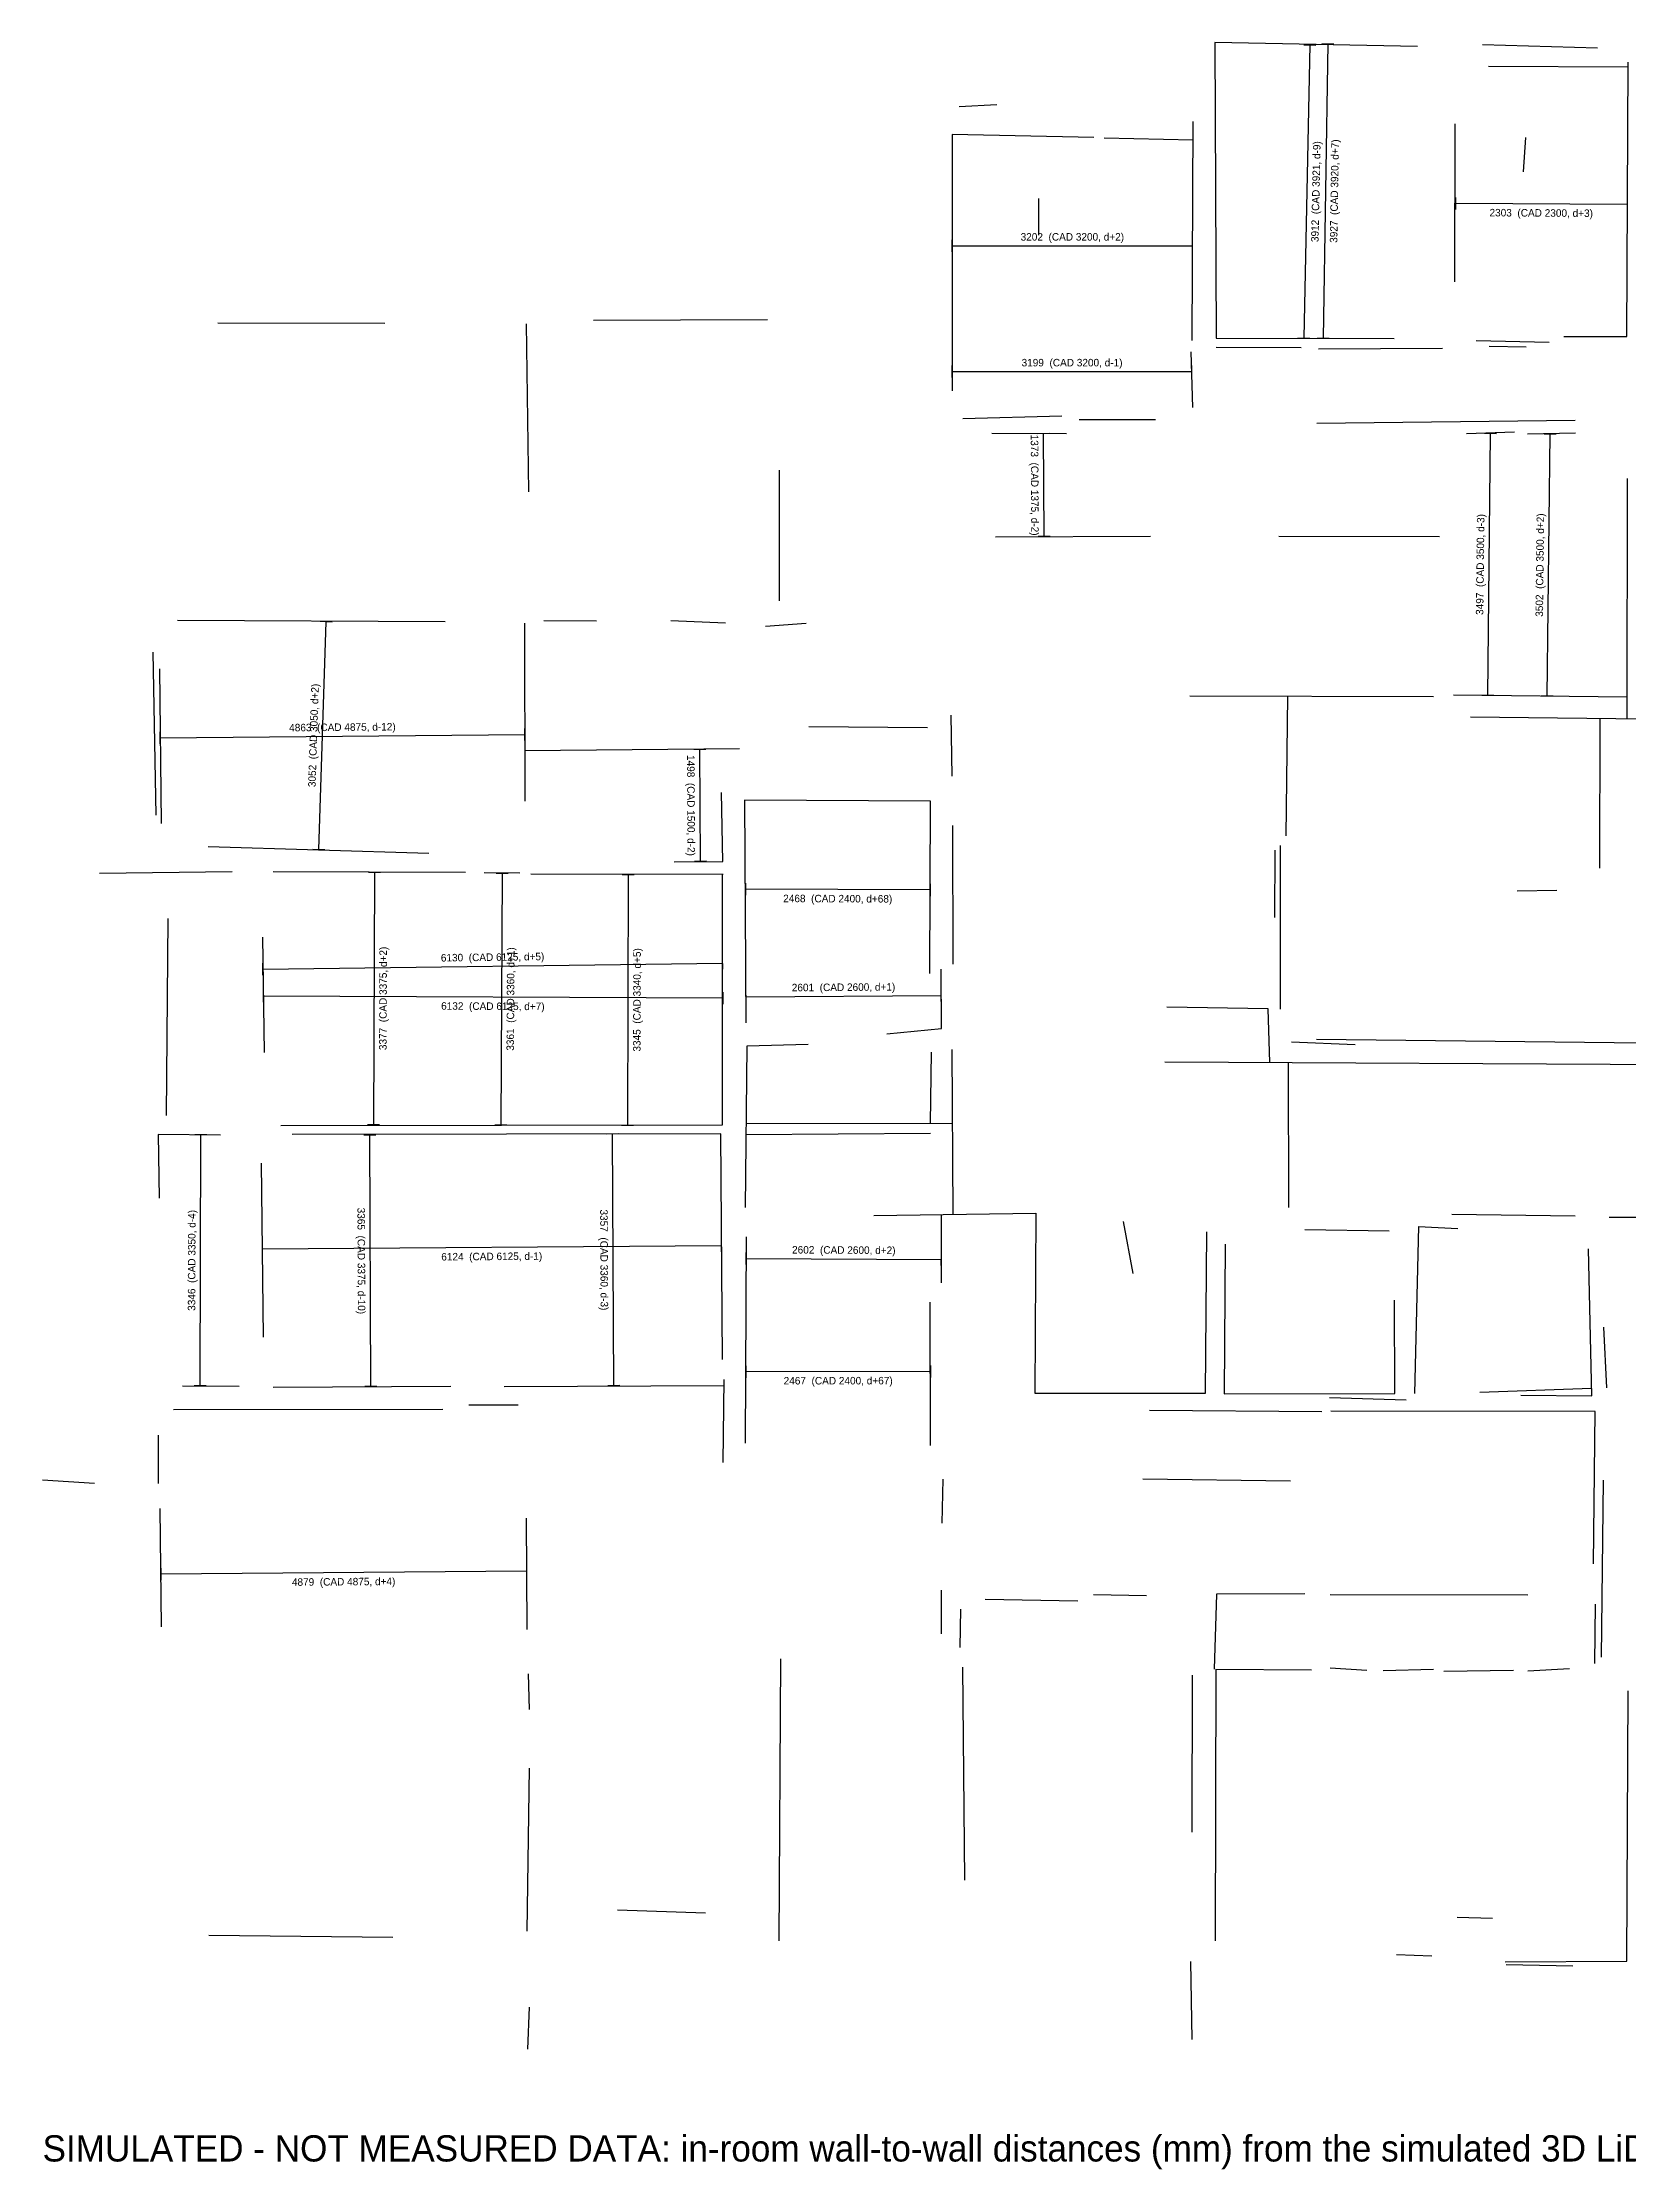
# Model space of a CAD drawing. Header units: metres. Extents: x -20.9 to 16.1, y -15.5 to 13.6.
# Drawn here: x -20.93 to 0.2, y -15.47 to 12.88 of the extents above; entities that cross this region are included whole.
import ezdxf
from ezdxf.enums import TextEntityAlignment as Align

# ---------------------------------------------------------------- set-up
doc = ezdxf.new("R2010")
doc.units = ezdxf.units.M
for name, color, linetype in [('SIM_DIM_BLUE_7_15MM', 5, 'Continuous'), ('SIM_DIM_GREEN_LE7MM', 3, 'Continuous'), ('SIM_DIM_RED_GT15MM', 1, 'Continuous'), ('SIM_NOTE', 1, 'Continuous'), ('SIM_WALL_FACES', 8, 'Continuous')]:
    doc.layers.add(name, color=color, linetype=linetype)

msp = doc.modelspace()

# ---------------------------------------------------------------- linework, layer by layer
at = {"layer": 'SIM_DIM_BLUE_7_15MM'}
for p, q in [((-4.042, 12.853), (-4.125, 8.947)), ((-4.122, 12.854), (-3.962, 12.851)), ((-4.205, 8.948), (-4.045, 8.945)), ((-19.367, 3.534), (-19.368, 3.694)), ((-14.504, 3.58), (-14.506, 3.74)), ((-19.367, 3.614), (-14.505, 3.66)), ((-17.994, 0.252), (-17.994, 0.092)), ((-11.868, 0.142), (-17.994, 0.172)), ((-11.867, 0.222), (-11.868, 0.062)), ((-16.491, -1.682), (-16.651, -1.683)), ((-16.557, -5.035), (-16.571, -1.682)), ((-16.477, -5.035), (-16.637, -5.035))]:
    msp.add_line(p, q, dxfattribs=at)
at = {"layer": 'SIM_DIM_GREEN_LE7MM'}
for p, q in [((-3.886, 12.871), (-3.726, 12.868)), ((-3.806, 12.87), (-3.868, 8.942)), ((-2.103, 10.82), (-2.104, 10.66)), ((0.186, 10.807), (0.185, 10.647)), ((0.186, 10.727), (-2.104, 10.74)), ((-8.812, 10.094), (-8.812, 10.254)), ((-5.607, 10.095), (-5.607, 10.255)), ((-8.812, 10.174), (-5.607, 10.175)), ((-3.948, 8.944), (-3.788, 8.941)), ((-8.811, 8.417), (-8.811, 8.577)), ((-5.615, 8.418), (-5.615, 8.578)), ((-8.811, 8.497), (-5.615, 8.498)), ((-7.513, 7.67), (-7.673, 7.669)), ((-7.586, 6.3), (-7.593, 7.67)), ((-1.555, 7.668), (-1.715, 7.67)), ((-1.674, 4.18), (-1.635, 7.669)), ((-0.759, 7.662), (-0.919, 7.664)), ((-0.879, 4.171), (-0.839, 7.663)), ((-7.506, 6.301), (-7.666, 6.3)), ((-17.251, 2.125), (-17.155, 5.162)), ((-17.075, 5.159), (-17.235, 5.164)), ((-1.594, 4.179), (-1.754, 4.181)), ((-0.799, 4.17), (-0.959, 4.171)), ((-12.095, 3.459), (-12.255, 3.458)), ((-12.167, 1.968), (-12.175, 3.459)), ((-17.171, 2.123), (-17.331, 2.128)), ((-16.591, 1.823), (-16.431, 1.822)), ((-16.511, 1.823), (-16.522, -1.54)), ((-14.887, 1.812), (-14.727, 1.812)), ((-14.807, 1.812), (-14.826, -1.545)), ((-13.207, 1.792), (-13.047, 1.792)), ((-13.127, 1.792), (-13.137, -1.55)), ((-12.087, 1.969), (-12.247, 1.968)), ((-17.998, 0.45), (-18, 0.61)), ((-17.999, 0.53), (-11.87, 0.612)), ((-11.869, 0.532), (-11.871, 0.692)), ((-11.558, 0.081), (-11.559, 0.241)), ((-11.558, 0.161), (-8.959, 0.179)), ((-8.958, 0.099), (-8.959, 0.259)), ((-18.742, -1.679), (-18.902, -1.679)), ((-18.831, -5.025), (-18.822, -1.679)), ((-16.602, -1.539), (-16.442, -1.54)), ((-14.906, -1.545), (-14.746, -1.545)), ((-13.258, -1.667), (-13.418, -1.668)), ((-13.321, -5.023), (-13.338, -1.667)), ((-13.217, -1.55), (-13.057, -1.55)), ((-11.889, -3.076), (-11.888, -3.236)), ((-18.008, -3.121), (-18.007, -3.281)), ((-11.888, -3.156), (-18.007, -3.201)), ((-11.556, -3.407), (-11.555, -3.247)), ((-11.556, -3.327), (-8.955, -3.341)), ((-8.956, -3.421), (-8.955, -3.261)), ((-18.751, -5.025), (-18.911, -5.025)), ((-13.241, -5.022), (-13.401, -5.023)), ((-19.359, -7.455), (-19.358, -7.615)), ((-14.485, -7.497), (-19.359, -7.535)), ((-14.485, -7.417), (-14.484, -7.577))]:
    msp.add_line(p, q, dxfattribs=at)
at = {"layer": 'SIM_DIM_RED_GT15MM'}
for p, q in [((-11.565, 1.675), (-11.565, 1.515)), ((-9.106, 1.586), (-11.565, 1.595)), ((-9.105, 1.666), (-9.106, 1.506)), ((-11.561, -4.757), (-11.561, -4.917)), ((-9.1, -4.755), (-9.099, -4.915)), ((-9.099, -4.835), (-11.561, -4.837))]:
    msp.add_line(p, q, dxfattribs=at)
at = {"layer": 'SIM_WALL_FACES'}
for p, q in [((-2.608, 12.833), (-5.311, 12.885)), ((-5.311, 12.885), (-5.293, 8.943)), ((-0.211, 12.811), (-1.742, 12.856)), ((0.2, 12.554), (-1.665, 12.563)), ((0.179, 8.965), (0.2, 12.624)), ((-8.216, 12.054), (-8.717, 12.028)), ((-8.813, 11.657), (-8.812, 8.241)), ((-6.921, 11.617), (-8.813, 11.657)), ((-5.614, 8.913), (-5.6, 11.833)), ((-2.112, 11.801), (-2.118, 9.695)), ((-5.601, 11.582), (-6.784, 11.608)), ((-1.172, 11.619), (-1.2, 11.16)), ((-7.662, 10.805), (-7.66, 10.317)), ((-16.374, 9.14), (-18.599, 9.145)), ((-14.451, 6.896), (-14.483, 9.135)), ((-11.274, 9.189), (-13.591, 9.178)), ((-5.293, 8.943), (-2.919, 8.938)), ((-4.16, 8.814), (-5.292, 8.818)), ((-2.274, 8.805), (-3.928, 8.798)), ((-1.829, 8.913), (-0.856, 8.889)), ((-1.159, 8.821), (-1.652, 8.833)), ((-0.657, 8.967), (0.179, 8.965)), ((-5.604, 8.019), (-5.624, 8.761)), ((-8.667, 7.873), (-7.349, 7.908)), ((-7.285, 7.667), (-8.281, 7.673)), ((-7.117, 7.857), (-6.1, 7.861)), ((-3.95, 7.809), (-0.509, 7.852)), ((-1.316, 7.69), (-1.956, 7.666)), ((-0.505, 7.676), (-1.143, 7.662)), ((-11.112, 5.439), (-11.11, 7.183)), ((0.184, 3.865), (0.191, 7.071)), ((-8.232, 6.295), (-6.166, 6.305)), ((-4.457, 6.302), (-2.316, 6.299)), ((-15.566, 5.161), (-19.134, 5.177)), ((-14.503, 2.772), (-14.507, 5.142)), ((-13.549, 5.17), (-14.251, 5.173)), ((-11.831, 5.145), (-12.561, 5.175)), ((-10.756, 5.141), (-11.298, 5.098)), ((-19.463, 4.755), (-19.425, 2.585)), ((-19.375, 4.534), (-19.355, 2.474)), ((-5.644, 4.175), (-2.398, 4.165)), ((-4.34, 4.171), (-4.366, 2.31)), ((-2.131, 4.188), (0.185, 4.162)), ((-9.14, 3.748), (-10.722, 3.763)), ((-8.828, 3.916), (-8.814, 3.102)), ((2.169, 3.84), (-1.905, 3.892)), ((-0.18, 3.87), (-0.184, 1.879)), ((-11.647, 3.467), (-14.504, 3.441)), ((-11.868, 1.964), (-11.883, 2.884)), ((-11.58, 2.782), (-11.559, -0.184)), ((-9.1, 2.769), (-11.58, 2.782)), ((-9.108, 0.472), (-9.1, 2.769)), ((-8.808, 2.448), (-8.802, 0.597)), ((-18.728, 2.168), (-15.785, 2.076)), ((-4.51, 1.22), (-4.504, 2.115)), ((-4.441, 2.181), (-4.44, -0.002)), ((-18.408, 1.827), (-20.174, 1.805)), ((-15.296, 1.821), (-17.862, 1.829)), ((-14.573, 1.811), (-15.049, 1.813)), ((-11.865, 1.792), (-14.428, 1.799)), ((-12.515, 1.961), (-11.868, 1.964)), ((-11.873, -1.544), (-11.873, 1.792)), ((-1.279, 1.575), (-0.754, 1.582)), ((-19.264, 1.205), (-19.284, -1.421)), ((-18.003, 0.955), (-17.982, -0.582)), ((-8.955, -0.259), (-8.959, 0.532)), ((-4.599, 0.001), (-5.949, 0.022)), ((-4.579, -0.715), (-4.599, 0.001)), ((-9.68, -0.332), (-8.955, -0.259)), ((-11.549, -0.497), (-11.568, -2.649)), ((-10.728, -0.474), (-11.549, -0.497)), ((-8.815, -0.542), (-8.802, -2.738)), ((-4.29, -0.438), (-3.442, -0.476)), ((-3.956, -0.404), (1.263, -0.463)), ((-9.098, -1.522), (-9.088, -0.577)), ((2.183, -0.751), (-5.975, -0.708)), ((-4.334, -0.717), (-4.33, -2.648)), ((-19.393, -1.674), (-19.38, -2.524)), ((-18.562, -1.682), (-19.393, -1.674)), ((-17.758, -1.554), (-11.873, -1.544)), ((-11.894, -1.667), (-17.609, -1.673)), ((-11.871, -4.675), (-11.894, -1.667)), ((-9.1, -1.659), (-11.559, -1.68)), ((-11.558, -1.528), (-8.809, -1.521)), ((-18.021, -2.055), (-17.995, -4.376)), ((-9.853, -2.753), (-7.694, -2.723)), ((-8.955, -3.652), (-8.955, -2.741)), ((-7.694, -2.723), (-7.708, -5.124)), ((-6.531, -2.835), (-6.405, -3.527)), ((-2.151, -2.736), (-0.51, -2.758)), ((-0.054, -2.776), (1.786, -2.772)), ((-11.556, -3.04), (-11.571, -5.788)), ((-5.433, -5.122), (-5.418, -2.973)), ((-4.109, -2.939), (-2.986, -2.957)), ((-2.598, -2.902), (-2.647, -5.126)), ((-2.598, -2.902), (-2.073, -2.926)), ((-5.171, -3.136), (-5.187, -5.132)), ((-0.287, -5.16), (-0.331, -3.197)), ((-9.1, -5.819), (-9.102, -3.908)), ((-2.912, -5.127), (-2.917, -3.884)), ((-0.129, -4.244), (-0.091, -5.049)), ((-19.07, -5.026), (-18.315, -5.028)), ((-17.862, -5.041), (-15.493, -5.031)), ((-14.783, -5.033), (-11.849, -5.018)), ((-11.864, -6.046), (-11.848, -4.941)), ((-1.778, -5.11), (-0.289, -5.056)), ((-15.597, -5.34), (-19.188, -5.343)), ((-14.594, -5.281), (-15.254, -5.281)), ((-7.708, -5.124), (-5.433, -5.122)), ((-3.885, -5.369), (-6.18, -5.354)), ((-5.187, -5.132), (-2.912, -5.127)), ((-2.762, -5.214), (-3.78, -5.183)), ((-0.24, -5.366), (-3.764, -5.362)), ((-1.232, -5.151), (-0.287, -5.16)), ((-0.264, -7.396), (-0.24, -5.366)), ((-19.394, -5.681), (-19.393, -6.326)), ((-20.242, -6.325), (-20.934, -6.281)), ((-8.942, -6.855), (-8.933, -6.271)), ((-4.303, -6.297), (-6.271, -6.27)), ((-0.135, -6.284), (-0.162, -8.641)), ((-19.369, -6.66), (-19.353, -8.239)), ((-14.475, -8.275), (-14.486, -6.79)), ((-8.952, -8.33), (-8.952, -7.749)), ((-7.136, -7.895), (-8.369, -7.875)), ((-6.221, -7.826), (-6.927, -7.81)), ((-5.287, -7.802), (-5.32, -8.8)), ((-4.11, -7.796), (-5.287, -7.802)), ((-1.138, -7.814), (-3.775, -7.813)), ((-0.246, -8.727), (-0.236, -7.937)), ((-8.7, -8.004), (-8.71, -8.512)), ((-11.115, -12.422), (-11.096, -8.665)), ((-8.673, -8.776), (-8.645, -11.613)), ((-3.775, -8.785), (-3.285, -8.815)), ((-14.445, -9.341), (-14.458, -8.865)), ((-5.613, -10.977), (-5.61, -8.88)), ((-5.298, -8.8), (-5.305, -12.425)), ((-5.298, -8.8), (-4.021, -8.81)), ((-3.068, -8.819), (-2.398, -8.804)), ((-2.257, -8.83), (-1.33, -8.816)), ((-1.139, -8.825), (-0.582, -8.795)), ((0.182, -12.697), (0.2, -9.09)), ((-14.477, -12.297), (-14.444, -10.12)), ((-13.272, -12.011), (-12.1, -12.052)), ((-2.081, -12.109), (-1.609, -12.12)), ((-18.719, -12.348), (-16.267, -12.375)), ((-5.614, -13.738), (-5.628, -12.7)), ((-2.889, -12.608), (-2.419, -12.622)), ((-1.44, -12.702), (0.182, -12.697)), ((-1.426, -12.74), (-0.537, -12.755)), ((-14.465, -13.866), (-14.445, -13.309))]:
    msp.add_line(p, q, dxfattribs=at)

# ---------------------------------------------------------------- texts
at = {"layer": 'SIM_DIM_BLUE_7_15MM'}
for s, rotation, p in [('3912  (CAD 3921, d-9)', 88.7813, (-3.964, 10.897)), ('4863  (CAD 4875, d-12)', 0.5414, (-16.937, 3.757)), ('6132  (CAD 6125, d+7)', 359.7112, (-14.932, 0.037)), ('3365  (CAD 3375, d-10)', 270.2482, (-16.684, -3.359))]:
    msp.add_text(s, height=0.1, rotation=rotation, dxfattribs=at).set_placement(p, align=Align.MIDDLE_CENTER)
at = {"layer": 'SIM_DIM_GREEN_LE7MM'}
for s, rotation, p in [('3927  (CAD 3920, d+7)', 89.0948, (-3.717, 10.904)), ('2303  (CAD 2300, d+3)', 359.6609, (-0.96, 10.613)), ('3202  (CAD 3200, d+2)', 0.0154, (-7.209, 10.294)), ('3199  (CAD 3200, d-1)', 0.0154, (-7.213, 8.617)), ('1373  (CAD 1375, d-2)', 270.2778, (-7.71, 6.984)), ('3497  (CAD 3500, d-3)', 89.3488, (-1.774, 5.926)), ('3502  (CAD 3500, d+2)', 89.3488, (-0.979, 5.918)), ('3052  (CAD 3050, d+2)', 88.1951, (-17.323, 3.647)), ('1498  (CAD 1500, d-2)', 270.3048, (-12.291, 2.713)), ('3377  (CAD 3375, d+2)', 89.8182, (-16.396, 0.141)), ('6130  (CAD 6125, d+5)', 0.7699, (-14.936, 0.691)), ('3361  (CAD 3360, d+1)', 89.6742, (-14.697, 0.133)), ('3345  (CAD 3340, d+5)', 89.8316, (-13.012, 0.121)), ('2601  (CAD 2600, d+1)', 0.4066, (-10.259, 0.29)), ('3346  (CAD 3350, d-4)', 89.8436, (-18.946, -3.352)), ('3357  (CAD 3360, d-3)', 270.2894, (-13.449, -3.346)), ('6124  (CAD 6125, d-1)', 0.4265, (-14.947, -3.299)), ('2602  (CAD 2600, d+2)', -0.3091, (-10.255, -3.214)), ('4879  (CAD 4875, d+4)', 0.4454, (-16.921, -7.636))]:
    msp.add_text(s, height=0.1, rotation=rotation, dxfattribs=at).set_placement(p, align=Align.MIDDLE_CENTER)
at = {"layer": 'SIM_DIM_RED_GT15MM'}
for s, rotation, p in [('2468  (CAD 2400, d+68)', 359.7826, (-10.336, 1.471)), ('2467  (CAD 2400, d+67)', 0.0566, (-10.33, -4.956))]:
    msp.add_text(s, height=0.1, rotation=rotation, dxfattribs=at).set_placement(p, align=Align.MIDDLE_CENTER)
at = {"layer": 'SIM_NOTE'}
msp.add_text('SIMULATED - NOT MEASURED DATA: in-room wall-to-wall distances (mm) from the simulated 3D LiDAR cloud vs real CAD. green <=7 mm, blue 7-15 mm, red >15 mm', height=0.35, dxfattribs=at).set_placement((-20.934, -15.366))

doc.saveas('drawing.dxf')
